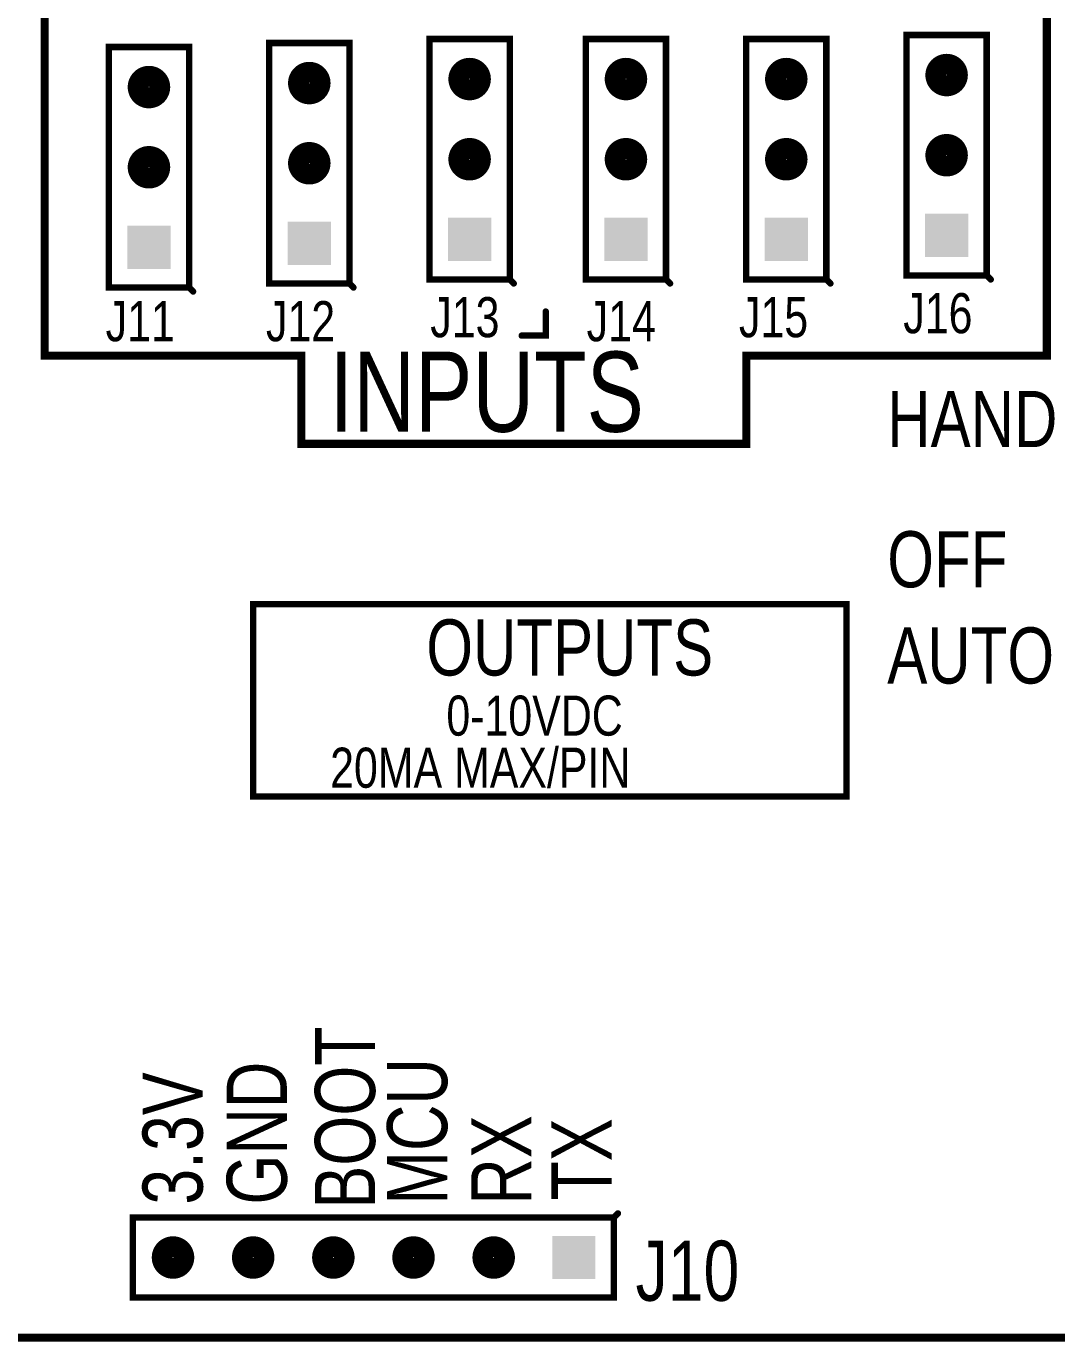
# Model space of a CAD drawing. Extents: x 0.65 to 5.17, y 1.6 to 4.56.
# Drawn here: x 1.945 to 3.23, y 1.681 to 3.322 of the extents above; entities that cross this region are included whole.
import ezdxf

# ---------------------------------------------------------------- set-up
doc = ezdxf.new("R2010")
doc.units = 0

msp = doc.modelspace()

# ---------------------------------------------------------------- linework, layer by layer
at = {"const_width": 0.01}
msp.add_lwpolyline([(0.738, 1.686), (5.093, 1.686), (5.093, 4.476), (0.738, 4.476), (0.738, 1.686)], close=True, dxfattribs=at)
at = {"layer": 'SMT', "const_width": 0.027}
for points in [[(2.485, 3.256, 1), (2.511, 3.256, 1)], [(2.68, 3.256, 1), (2.706, 3.256, 1)], [(2.88, 3.256, 1), (2.906, 3.256, 1)], [(3.08, 3.261, 1), (3.106, 3.261, 1)], [(2.085, 3.246, 1), (2.111, 3.246, 1)], [(2.285, 3.251, 1), (2.311, 3.251, 1)], [(3.08, 3.161, 1), (3.106, 3.161, 1)], [(2.085, 3.146, 1), (2.111, 3.146, 1)], [(2.285, 3.151, 1), (2.311, 3.151, 1)], [(2.485, 3.156, 1), (2.511, 3.156, 1)], [(2.68, 3.156, 1), (2.706, 3.156, 1)], [(2.88, 3.156, 1), (2.906, 3.156, 1)], [(2.115, 1.786, 1), (2.141, 1.786, 1)], [(2.215, 1.786, 1), (2.241, 1.786, 1)], [(2.315, 1.786, 1), (2.341, 1.786, 1)], [(2.415, 1.786, 1), (2.441, 1.786, 1)], [(2.515, 1.786, 1), (2.541, 1.786, 1)]]:
    msp.add_lwpolyline(points, format="xyb", close=True, dxfattribs=at)
at = {"layer": 'SMT'}
for points in [[(3.066, 3.034), (3.12, 3.034), (3.066, 3.088), (3.12, 3.088)], [(2.071, 3.019), (2.125, 3.019), (2.071, 3.073), (2.125, 3.073)], [(2.271, 3.024), (2.325, 3.024), (2.271, 3.078), (2.325, 3.078)], [(2.471, 3.029), (2.525, 3.029), (2.471, 3.083), (2.525, 3.083)], [(2.666, 3.029), (2.72, 3.029), (2.666, 3.083), (2.72, 3.083)], [(2.866, 3.029), (2.92, 3.029), (2.866, 3.083), (2.92, 3.083)], [(2.601, 1.759), (2.655, 1.759), (2.601, 1.813), (2.655, 1.813)]]:
    msp.add_solid(points, dxfattribs=at)
at = {"layer": 'SST'}
for points, const_width in [([(1.968, 4.351), (1.968, 2.911), (2.288, 2.911), (2.288, 2.801), (2.843, 2.801), (2.843, 2.911), (3.218, 2.911), (3.218, 4.351), (1.968, 4.351)], 0.01), ([(2.228, 2.601), (2.968, 2.601), (2.968, 2.361), (2.228, 2.361), (2.228, 2.601)], 0.008)]:
    msp.add_lwpolyline(points, close=True, dxfattribs=dict(at, const_width=const_width))
at = {"layer": 'SST', "const_width": 0.008}
for points in [[(3.148, 3.006), (3.143, 3.011), (3.043, 3.011), (3.043, 3.311), (3.143, 3.311), (3.143, 3.011)], [(2.148, 2.996), (2.148, 3.296), (2.048, 3.296), (2.048, 2.996), (2.148, 2.996), (2.153, 2.991)], [(2.353, 2.996), (2.348, 3.001), (2.248, 3.001), (2.248, 3.301), (2.348, 3.301), (2.348, 3.001)], [(2.553, 3.001), (2.548, 3.006), (2.448, 3.006), (2.448, 3.306), (2.548, 3.306), (2.548, 3.006)], [(2.748, 3.001), (2.743, 3.006), (2.643, 3.006), (2.643, 3.306), (2.743, 3.306), (2.743, 3.006)], [(2.948, 3.001), (2.943, 3.006), (2.843, 3.006), (2.843, 3.306), (2.943, 3.306), (2.943, 3.006)], [(2.563, 2.936), (2.593, 2.936), (2.593, 2.966)], [(2.683, 1.841), (2.678, 1.836), (2.678, 1.736), (2.078, 1.736), (2.078, 1.836), (2.678, 1.836)]]:
    msp.add_lwpolyline(points, dxfattribs=at)
at = {"layer": 'SST'}
for points, const_width in [([(3.041, 3.311, 1), (3.045, 3.311, 1)], 0.004), ([(3.141, 3.311, 1), (3.145, 3.311, 1)], 0.004), ([(2.046, 3.296, 1), (2.05, 3.296, 1)], 0.004), ([(2.146, 3.296, 1), (2.15, 3.296, 1)], 0.004), ([(2.246, 3.301, 1), (2.25, 3.301, 1)], 0.004), ([(2.346, 3.301, 1), (2.35, 3.301, 1)], 0.004), ([(2.446, 3.306, 1), (2.45, 3.306, 1)], 0.004), ([(2.546, 3.306, 1), (2.55, 3.306, 1)], 0.004), ([(2.641, 3.306, 1), (2.645, 3.306, 1)], 0.004), ([(2.741, 3.306, 1), (2.745, 3.306, 1)], 0.004), ([(2.841, 3.306, 1), (2.845, 3.306, 1)], 0.004), ([(2.941, 3.306, 1), (2.945, 3.306, 1)], 0.004), ([(2.246, 3.001, 1), (2.25, 3.001, 1)], 0.004), ([(2.346, 3.001, 1), (2.35, 3.001, 1)], 0.004), ([(2.346, 3.001, 1), (2.35, 3.001, 1)], 0.004), ([(2.446, 3.006, 1), (2.45, 3.006, 1)], 0.004), ([(2.546, 3.006, 1), (2.55, 3.006, 1)], 0.004), ([(2.546, 3.006, 1), (2.55, 3.006, 1)], 0.004), ([(2.551, 3.001, 1), (2.555, 3.001, 1)], 0.004), ([(2.641, 3.006, 1), (2.645, 3.006, 1)], 0.004), ([(2.741, 3.006, 1), (2.745, 3.006, 1)], 0.004), ([(2.741, 3.006, 1), (2.745, 3.006, 1)], 0.004), ([(2.746, 3.001, 1), (2.75, 3.001, 1)], 0.004), ([(2.841, 3.006, 1), (2.845, 3.006, 1)], 0.004), ([(2.941, 3.006, 1), (2.945, 3.006, 1)], 0.004), ([(2.941, 3.006, 1), (2.945, 3.006, 1)], 0.004), ([(2.946, 3.001, 1), (2.95, 3.001, 1)], 0.004), ([(3.041, 3.011, 1), (3.045, 3.011, 1)], 0.004), ([(3.141, 3.011, 1), (3.145, 3.011, 1)], 0.004), ([(3.141, 3.011, 1), (3.145, 3.011, 1)], 0.004), ([(3.146, 3.006, 1), (3.15, 3.006, 1)], 0.004), ([(2.046, 2.996, 1), (2.05, 2.996, 1)], 0.004), ([(2.146, 2.996, 1), (2.15, 2.996, 1)], 0.004), ([(2.146, 2.996, 1), (2.15, 2.996, 1)], 0.004), ([(2.151, 2.991, 1), (2.155, 2.991, 1)], 0.004), ([(2.351, 2.996, 1), (2.355, 2.996, 1)], 0.004), ([(2.591, 2.966, 1), (2.595, 2.966, 1)], 0.004), ([(2.561, 2.936, 1), (2.565, 2.936, 1)], 0.004), ([(2.591, 2.936, 1), (2.595, 2.936, 1)], 0.004), ([(1.9655, 2.911, 1), (1.9705, 2.911, 1)], 0.005), ([(2.2855, 2.911, 1), (2.2905, 2.911, 1)], 0.005), ([(2.8405, 2.911, 1), (2.8455, 2.911, 1)], 0.005), ([(3.2155, 2.911, 1), (3.2205, 2.911, 1)], 0.005), ([(2.2855, 2.801, 1), (2.2905, 2.801, 1)], 0.005), ([(2.8405, 2.801, 1), (2.8455, 2.801, 1)], 0.005), ([(2.226, 2.601, 1), (2.23, 2.601, 1)], 0.004), ([(2.226, 2.601, 1), (2.23, 2.601, 1)], 0.004), ([(2.966, 2.601, 1), (2.97, 2.601, 1)], 0.004), ([(2.226, 2.361, 1), (2.23, 2.361, 1)], 0.004), ([(2.966, 2.361, 1), (2.97, 2.361, 1)], 0.004), ([(2.076, 1.836, 1), (2.08, 1.836, 1)], 0.004), ([(2.676, 1.836, 1), (2.68, 1.836, 1)], 0.004), ([(2.676, 1.836, 1), (2.68, 1.836, 1)], 0.004), ([(2.681, 1.841, 1), (2.685, 1.841, 1)], 0.004), ([(2.076, 1.736, 1), (2.08, 1.736, 1)], 0.004), ([(2.676, 1.736, 1), (2.68, 1.736, 1)], 0.004)]:
    msp.add_lwpolyline(points, format="xyb", close=True, dxfattribs=dict(at, const_width=const_width))

# ---------------------------------------------------------------- texts
at = {"layer": 'SST', "width": 0.8}
for s, height, rotation, p in [('J16', 0.05, 360, (3.039, 2.939)), ('J11', 0.05, 360, (2.044, 2.929)), ('J12', 0.05, 360, (2.244, 2.929)), ('J13', 0.05, 360, (2.449, 2.934)), ('J14', 0.05, 360, (2.644, 2.929)), ('J15', 0.05, 360, (2.834, 2.934)), ('BOOT', 0.075, 90, (2.38, 1.847)), ('GND', 0.075, 90, (2.27, 1.852)), ('MCU', 0.075, 90, (2.47, 1.852)), ('3.3V', 0.075, 90, (2.165, 1.852)), ('RX', 0.075, 90, (2.575, 1.852)), ('TX', 0.075, 90, (2.675, 1.857)), ('J10', 0.075, 360, (2.705, 1.732))]:
    msp.add_text(s, height=height, rotation=rotation, dxfattribs=at).set_placement(p)
for s, height, p in [('INPUTS', 0.1, (2.323, 2.816)), ('HAND', 0.07, (3.019, 2.797)), ('OFF', 0.07, (3.019, 2.622)), ('OUTPUTS', 0.07, (2.444, 2.512)), ('AUTO', 0.07, (3.019, 2.502)), ('0-10VDC', 0.05, (2.469, 2.437)), ('20MA MAX/PIN', 0.05, (2.324, 2.372))]:
    msp.add_text(s, height=height, dxfattribs=at).set_placement(p)

doc.saveas('drawing.dxf')
